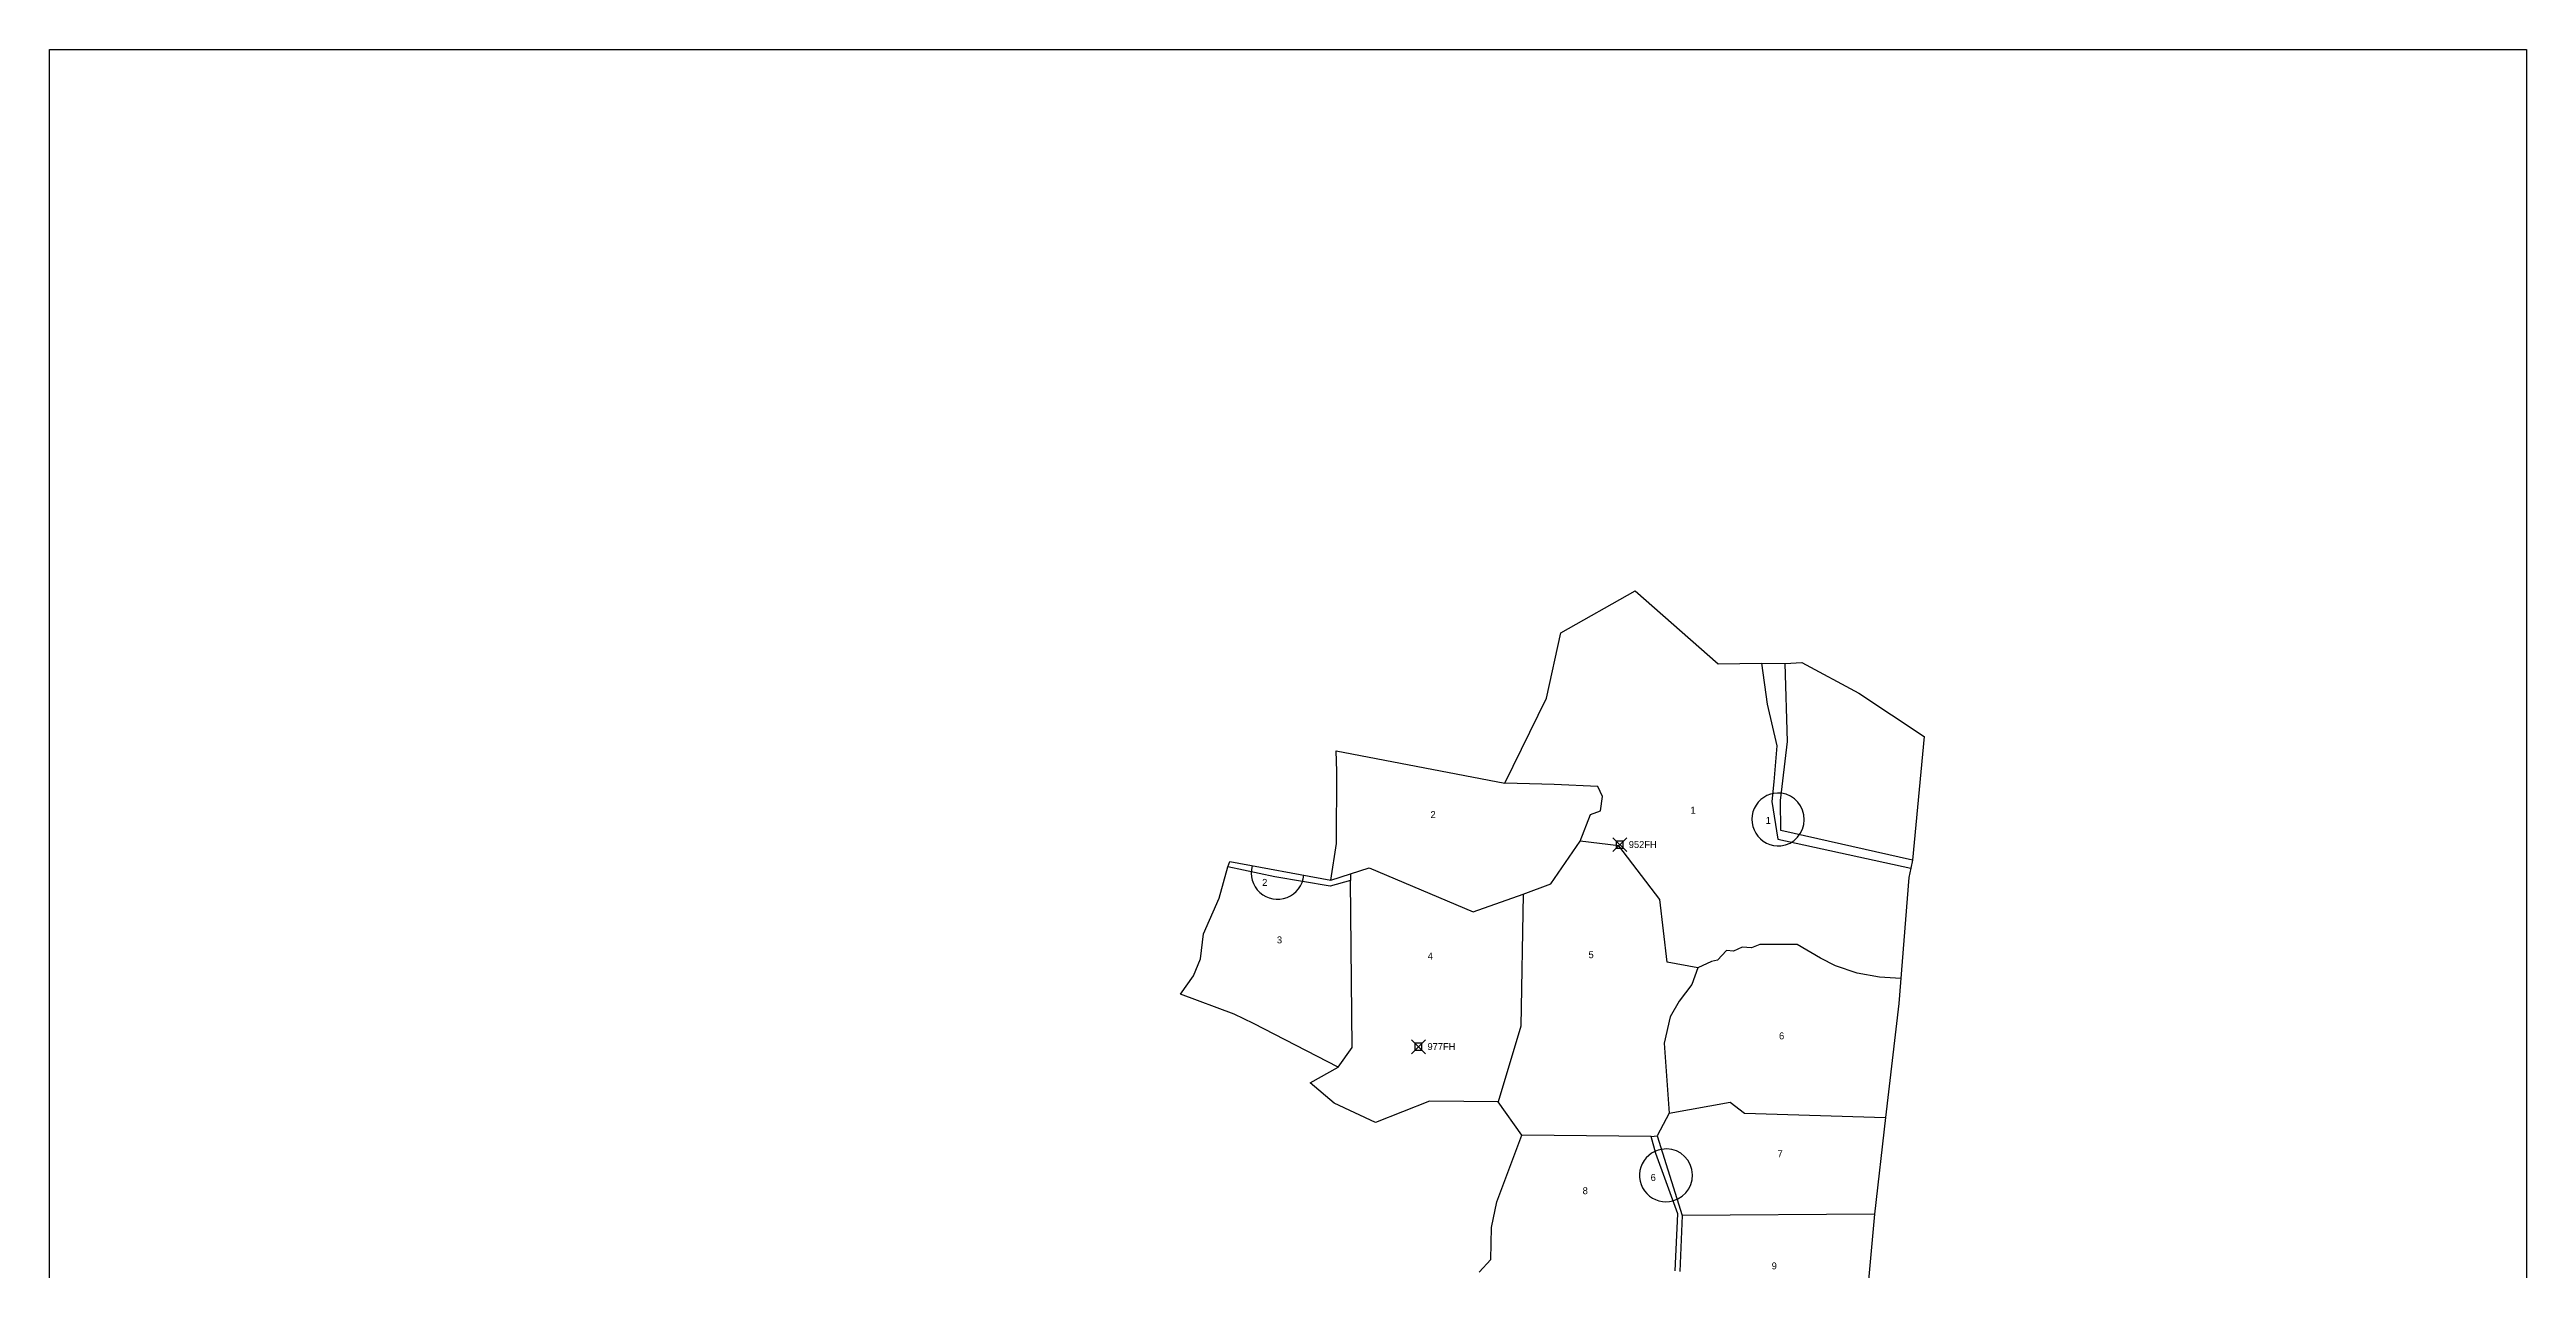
# Model space of a CAD drawing. Extents: x 152052 to 153830, y 178744 to 180526.
# Drawn here: x 152052 to 153830, y 179649 to 180526 of the extents above; entities that cross this region are included whole.
import ezdxf

# ---------------------------------------------------------------- set-up
doc = ezdxf.new("R2010")
doc.units = 0
doc.header["$MEASUREMENT"] = 0
doc.header["$PDMODE"] = 67
doc.header["$PDSIZE"] = 5
for name, color, linetype in [('BORDER-B', 3, 'CONTINUOUS'), ('IMAGE', 7, 'CONTINUOUS'), ('NO', 1, 'CONTINUOUS'), ('PARCEL', 6, 'CONTINUOUS'), ('ROAD', 2, 'CONTINUOUS'), ('TRIG-P', 2, 'CONTINUOUS'), ('TRIG-T', 1, 'CONTINUOUS')]:
    doc.layers.add(name, color=color, linetype=linetype)
picture_1 = doc.add_image_def('image1.tif', size_in_pixel=(8457, 8473))

msp = doc.modelspace()

# ---------------------------------------------------------------- linework, layer by layer
at = {"layer": 'BORDER-B'}
for points in [[(153078.5, 179648.1), (153086.8, 179657.1), (153087.4, 179680.3), (153091.3, 179698.7), (153109.1, 179746.6), (153092.2, 179770.4), (153042.8, 179771), (153004.1, 179755.5), (152974.3, 179769.5), (152957.1, 179784.1), (152977.3, 179795.4), (152916.6, 179826.6), (152902.5, 179833.4), (152864.1, 179847.7), (152873.4, 179860.8), (152878.4, 179873), (152880.5, 179891.1), (152891.8, 179916.7), (152898.1, 179939.3), (152899.5, 179942.9), (152972.1, 179929.5), (152976, 179955.9), (152976.3, 180007.7), (152975.9, 180022.4), (153097, 179999.2), (153126.8, 180060.2), (153137.2, 180107.2), (153190.4, 180137.3), (153250.1, 180084.9), (153281.1, 180085.5), (153298.3, 180085.2), (153310.2, 180085.8), (153351, 180063.8), (153398.1, 180032.7)], [(153398.1, 180032.7), (153389.6, 179943.9), (153388.5, 179938.3), (153387, 179931.6), (153379.9, 179841), (153370.3, 179759.1), (153362.4, 179689.7), (153353.7, 179595.3)]]:
    msp.add_lwpolyline(points, dxfattribs=at)
at = {"layer": 'PARCEL'}
for points in [[(153381.3, 179859), (153365.8, 179860), (153349.9, 179862.8), (153334.4, 179868), (153323.6, 179873.6), (153306.7, 179883.4), (153301.1, 179883.4), (153280, 179883.4), (153273.9, 179881.1), (153267.3, 179881.6), (153261.2, 179878.7), (153256.1, 179879.2), (153249.5, 179872.2), (153245.3, 179871.2), (153235.4, 179866.6), (153213.4, 179870.8), (153208.2, 179915.8), (153178.7, 179954.2), (153151, 179957.5), (153158.5, 179976.7), (153165.6, 179979.5), (153167, 179989.8), (153163.7, 179996.9), (153132.3, 179998.3), (153097, 179999.2)], [(153110.1, 179919.5), (153129.9, 179927), (153151, 179957.5)], [(152977.3, 179795.4), (152987.3, 179809.4), (152986.1, 179929.4)], [(152986.1, 179934.1), (152999.6, 179938.5), (153074.1, 179906.8), (153110.1, 179919.5), (153108.5, 179824.8), (153092.2, 179770.4)], [(153235.4, 179866.6), (153231.1, 179854.8), (153222, 179842.6), (153215.7, 179831.5), (153211.3, 179812.5), (153214.9, 179762.2), (153206.3, 179746.1)], [(153214.9, 179762.2), (153258.8, 179770.1), (153269.1, 179762.2), (153370.3, 179759.1)], [(153201.9, 179745.5), (153109.1, 179746.6)], [(153362.4, 179689.7), (153224.3, 179688.9)]]:
    msp.add_lwpolyline(points, dxfattribs=at)
for centre, radius, start, end in [((153293.3, 179973.2), 19, 83.5728, 275.1848), ((153292.8, 179973.2), 19.1, 276.7829, 81.9747), ((152933.7, 179934.8), 18.9, 164.3275, 354.7823), ((153212.5, 179717.6), 18.9, 99.3169, 285.8089), ((153212.8, 179717.7), 18.9, 284.8399, 100.2859)]:
    msp.add_arc(centre, radius, start, end, dxfattribs=at)
at = {"layer": 'ROAD'}
for points in [[(153281.1, 180085.5), (153285.2, 180056), (153292.2, 180026), (153290, 180000.2), (153288.7, 179986.1), (153292.9, 179959), (153388.5, 179938.3)], [(153389.6, 179943.9), (153295.1, 179965.3), (153294.8, 179986.8), (153299.9, 180029.2), (153298.3, 180085.2)], [(152972.1, 179929.5), (152986.1, 179934.1), (152986.1, 179929.4), (152971.5, 179925.4), (152931.8, 179932.1), (152898.1, 179939.3)], [(153219.3, 179649), (153221.1, 179690), (153205.4, 179733.3), (153201.9, 179745.5), (153206.3, 179746.1), (153224.3, 179688.9), (153222.6, 179648.5)]]:
    msp.add_lwpolyline(points, dxfattribs=at)
at = {"layer": 'TRIG-P'}
for p in [(153179.4, 179955.1), (153034.9, 179810)]:
    msp.add_point(p, dxfattribs=at)

# ---------------------------------------------------------------- texts
at = {"layer": 'NO'}
for s, p in [('2', (153043.6, 179974.2)), ('1', (153230.2, 179977.4)), ('1', (153284.2, 179970)), ('2', (152922.7, 179925.5)), ('3', (152933.3, 179884.2)), ('4', (153041.5, 179872.5)), ('5', (153157, 179873.6)), ('6', (153293.8, 179815.3)), ('7', (153292.7, 179730.6)), ('6', (153201.6, 179713.6)), ('8', (153152.8, 179704.1)), ('9', (153288.5, 179650.1))]:
    msp.add_text(s, height=5, dxfattribs=at).set_placement(p)
at = {"layer": 'TRIG-T'}
for s, p in [('952FH', (153185.9, 179952.7)), ('977FH', (153041.4, 179807.6))]:
    msp.add_text(s, height=5, dxfattribs=at).set_placement(p)

# ---------------------------------------------------------------- pictures from other files: only their frames are drawn
at = {"layer": 'IMAGE'}
image = msp.add_image(picture_1, insert=(152052.1, 178744.5), size_in_units=(1778.3, 1781.6), dxfattribs=at)
image.dxf.flags = 15

doc.saveas('drawing.dxf')
